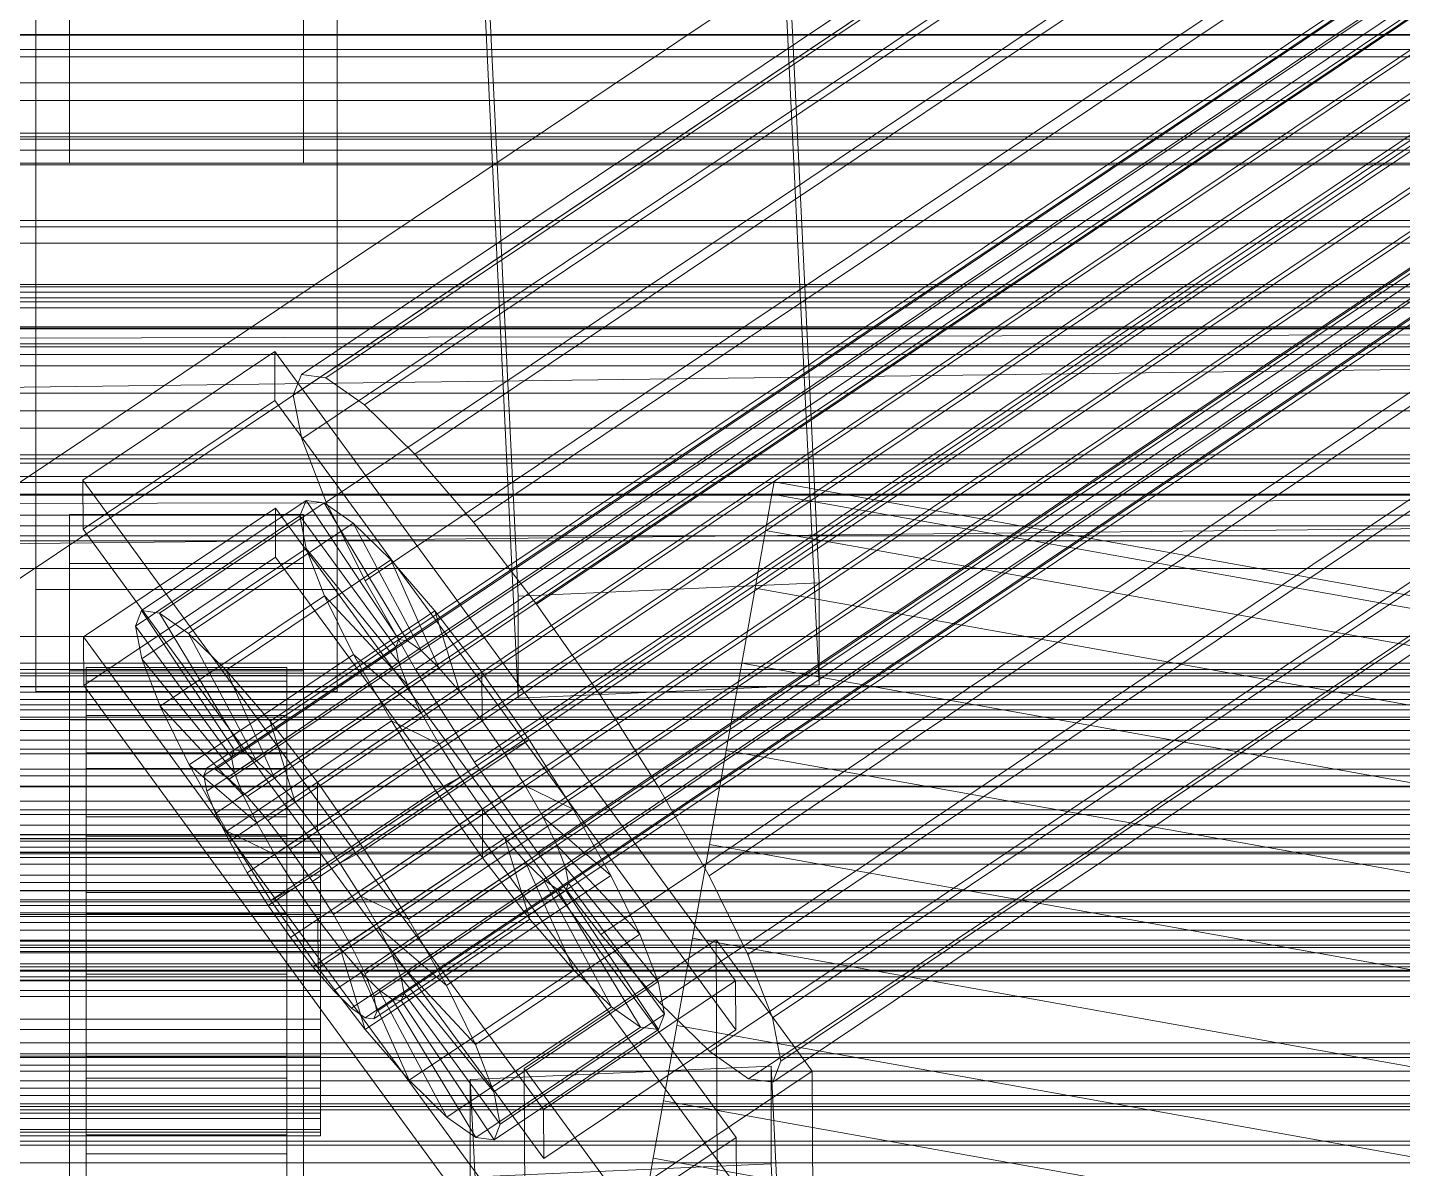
# Model space of a CAD drawing. Header units: millimetres. Extents: x -1970 to 59977, y -50268 to 6837.
# Drawn here: x 130.5 to 212.7, y -33265.3 to -33197.1 of the extents above; entities that cross this region are included whole.
import ezdxf

# ---------------------------------------------------------------- set-up
doc = ezdxf.new("R2010")
doc.units = ezdxf.units.MM
for name, color, linetype, lineweight in [('frontal_C01', 7, 'Continuous', 0), ('frontal_C02', 7, 'Continuous', 0), ('frontal_C03', 7, 'Continuous', 0), ('frontal_dos-mix', 7, 'Continuous', 0), ('frontal_mezcladora', 7, 'Continuous', 0), ('frontal_secador', 7, 'Continuous', 0)]:
    doc.layers.add(name, color=color, linetype=linetype, lineweight=lineweight)

msp = doc.modelspace()

# ---------------------------------------------------------------- linework, layer by layer
at = {"layer": 'frontal_C01'}
for p, q in [((174.943, -33171.155), (177.811, -33230.297)), ((159.83, -33231.088), (156.962, -33171.946)), ((177.811, -33236.385), (174.943, -33177.244)), ((159.83, -33237.177), (156.962, -33178.035)), ((131, -33230.691), (131, -33185.349)), ((149, -33185.349), (149, -33230.691)), ((133, -33190.614), (133, -33205.224)), ((147, -33205.224), (147, -33190.614)), ((131, -33236.778), (131, -33191.437)), ((149, -33236.778), (149, -33191.437)), ((133, -33195.698), (133, -33205.224)), ((147, -33205.224), (147, -33195.698)), ((980, -33203.654), (-980, -33203.654)), ((133, -33205.224), (147, -33205.224)), ((980, -33208.654), (-980, -33208.654)), ((-425, -33225.051), (425, -33225.051)), ((177.811, -33230.297), (159.83, -33231.088)), ((177.811, -33236.385), (177.811, -33230.297)), ((149, -33230.691), (131, -33230.691)), ((131, -33230.691), (131, -33236.778)), ((149, -33236.778), (149, -33230.691)), ((159.83, -33231.088), (159.83, -33237.177)), ((425, -33236.482), (-425, -33236.482)), ((131, -33236.778), (149, -33236.778)), ((159.83, -33237.177), (177.811, -33236.385)), ((425, -33240.513), (-425, -33240.513)), ((-425, -33251.944), (425, -33251.944)), ((980, -33258.654), (-980, -33258.654)), ((980, -33263.654), (-980, -33263.654))]:
    msp.add_line(p, q, dxfattribs=at)
at = {"layer": 'frontal_C02'}
for p, q in [((146.872, -33217.846), (331.181, -33094.362)), ((148.32, -33218.043), (332.629, -33094.559)), ((146.383, -33219.09), (330.692, -33095.606)), ((150.629, -33219.667), (334.938, -33096.183)), ((141.045, -33241.813), (354.844, -33098.571)), ((141.218, -33241.372), (355.017, -33098.131)), ((141.731, -33241.442), (355.53, -33098.201)), ((142.549, -33242.017), (356.348, -33098.776)), ((146.887, -33221.689), (331.197, -33098.205)), ((141.224, -33242.734), (355.022, -33099.492)), ((153.641, -33222.607), (337.95, -33099.123)), ((143.617, -33243.059), (357.415, -33099.818)), ((141.742, -33244.072), (355.541, -33100.831)), ((144.861, -33244.496), (358.659, -33101.255)), ((148.35, -33225.467), (332.659, -33101.983)), ((142.565, -33245.737), (356.363, -33102.496)), ((359.995, -33102.99), (146.196, -33246.231)), ((157.152, -33226.664), (341.461, -33103.18)), ((143.635, -33247.615), (357.434, -33104.374)), ((147.533, -33248.145), (361.332, -33104.904)), ((144.881, -33249.578), (358.68, -33106.337)), ((148.779, -33250.108), (362.578, -33106.866)), ((150.672, -33230.166), (334.981, -33106.682)), ((146.218, -33251.492), (360.017, -33108.25)), ((149.85, -33251.986), (363.648, -33108.744)), ((345.231, -33108.075), (160.922, -33231.559)), ((147.554, -33253.227), (361.352, -33109.985)), ((150.672, -33253.651), (364.471, -33110.409)), ((148.798, -33254.664), (362.596, -33111.422)), ((151.191, -33254.989), (364.989, -33111.748)), ((153.694, -33235.465), (338.003, -33111.981)), ((149.865, -33255.706), (363.664, -33112.464)), ((151.369, -33255.91), (365.168, -33112.669)), ((150.683, -33256.281), (364.482, -33113.04)), ((151.196, -33256.351), (364.995, -33113.109)), ((164.693, -33236.961), (349.002, -33113.477)), ((157.211, -33241.005), (341.52, -33117.521)), ((168.21, -33242.5), (352.519, -33119.016)), ((160.982, -33246.406), (345.291, -33122.922)), ((171.232, -33247.8), (355.541, -33124.316)), ((164.752, -33251.302), (349.061, -33127.818)), ((173.554, -33252.499), (357.863, -33129.015)), ((168.263, -33255.358), (352.572, -33131.874)), ((175.016, -33256.277), (359.326, -33132.793)), ((171.275, -33258.298), (355.584, -33134.814)), ((175.521, -33258.876), (359.83, -33135.392)), ((173.584, -33259.922), (357.893, -33136.438)), ((175.032, -33260.119), (359.341, -33136.635)), ((228.298, -33158.452), (130, -33224.31)), ((130, -33230.051), (228.298, -33164.193)), ((425, -33197.541), (-425, -33197.541)), ((-425, -33209.017), (425, -33209.017)), ((-450, -33212.613), (450, -33212.613)), ((133.809, -33224.162), (145.277, -33216.478)), ((145.277, -33216.478), (145.289, -33219.401)), ((145.277, -33216.478), (172.809, -33254.071)), ((146.383, -33219.09), (146.872, -33217.846)), ((146.872, -33217.846), (148.32, -33218.043)), ((148.32, -33218.043), (150.629, -33219.667)), ((145.289, -33219.401), (133.821, -33227.084)), ((172.821, -33256.994), (145.289, -33219.401)), ((146.887, -33221.689), (146.383, -33219.09)), ((150.629, -33219.667), (153.641, -33222.607)), ((148.35, -33225.467), (146.887, -33221.689)), ((153.641, -33222.607), (157.152, -33226.664)), ((450, -33224.303), (-450, -33224.303)), ((133.821, -33227.084), (133.809, -33224.162)), ((161.341, -33261.755), (133.809, -33224.162)), ((137.313, -33231.953), (147.143, -33225.367)), ((147.143, -33225.367), (146.777, -33226.298)), ((148.226, -33225.515), (147.143, -33225.367)), ((147.143, -33225.367), (152.686, -33233.689)), ((133, -33229.131), (133, -33226.208)), ((133, -33226.208), (147, -33226.208)), ((133, -33272.113), (133, -33226.208)), ((133.847, -33233.514), (145.315, -33225.831)), ((138.396, -33232.1), (148.226, -33225.515)), ((145.315, -33225.831), (145.327, -33228.754)), ((145.315, -33225.831), (172.847, -33263.424)), ((147, -33226.208), (147, -33229.131)), ((147, -33226.208), (147, -33272.113)), ((149.953, -33226.729), (148.226, -33225.515)), ((148.226, -33225.515), (153.199, -33233.759)), ((150.672, -33230.166), (148.35, -33225.467)), ((136.948, -33232.883), (146.777, -33226.298)), ((140.123, -33233.315), (149.953, -33226.729)), ((146.777, -33226.298), (152.513, -33234.129)), ((146.777, -33226.298), (147.155, -33228.242)), ((152.207, -33228.929), (149.953, -33226.729)), ((149.953, -33226.729), (154.017, -33234.334)), ((157.152, -33226.664), (160.922, -33231.559)), ((133.821, -33227.084), (161.353, -33264.677)), ((137.325, -33234.828), (147.155, -33228.242)), ((147.155, -33228.242), (152.692, -33235.05)), ((147.155, -33228.242), (148.249, -33231.068)), ((147, -33229.131), (133, -33229.131)), ((133, -33229.131), (133, -33275.035)), ((145.327, -33228.754), (133.859, -33236.437)), ((142.377, -33235.515), (152.207, -33228.929)), ((172.859, -33266.346), (145.327, -33228.754)), ((147, -33275.035), (147, -33229.131)), ((154.833, -33231.963), (152.207, -33228.929)), ((152.207, -33228.929), (155.085, -33235.376)), ((153.694, -33235.465), (150.672, -33230.166)), ((138.419, -33237.653), (148.249, -33231.068)), ((148.249, -33231.068), (153.21, -33236.389)), ((148.249, -33231.068), (149.985, -33234.583)), ((136.948, -33232.883), (137.313, -33231.953)), ((142.856, -33240.275), (137.313, -33231.953)), ((137.313, -33231.953), (138.396, -33232.1)), ((145.003, -33238.549), (154.833, -33231.963)), ((157.653, -33235.625), (154.833, -33231.963)), ((154.833, -33231.963), (156.329, -33236.813)), ((160.922, -33231.559), (164.693, -33236.961)), ((143.369, -33240.344), (138.396, -33232.1)), ((138.396, -33232.1), (140.123, -33233.315)), ((133.859, -33236.437), (133.847, -33233.514)), ((161.379, -33271.107), (133.847, -33233.514)), ((142.683, -33240.715), (136.948, -33232.883)), ((137.325, -33234.828), (136.948, -33232.883)), ((144.188, -33240.92), (140.123, -33233.315)), ((140.123, -33233.315), (142.377, -33235.515)), ((152.513, -33234.129), (142.683, -33240.715)), ((152.686, -33233.689), (142.856, -33240.275)), ((153.199, -33233.759), (143.369, -33240.344)), ((154.017, -33234.334), (144.188, -33240.92)), ((152.513, -33234.129), (152.686, -33233.689)), ((152.692, -33235.05), (152.513, -33234.129)), ((152.686, -33233.689), (153.199, -33233.759)), ((153.199, -33233.759), (154.017, -33234.334)), ((154.017, -33234.334), (155.085, -33235.376)), ((142.862, -33241.636), (137.325, -33234.828)), ((138.419, -33237.653), (137.325, -33234.828)), ((140.156, -33241.168), (149.985, -33234.583)), ((152.692, -33235.05), (142.862, -33241.636)), ((149.985, -33234.583), (154.033, -33238.054)), ((149.985, -33234.583), (152.246, -33238.547)), ((153.21, -33236.389), (152.692, -33235.05)), ((133, -33238.484), (133, -33235.561)), ((133, -33235.561), (147, -33235.561)), ((133, -33281.465), (133, -33235.561)), ((134, -33245.347), (134, -33235.353)), ((134, -33235.353), (134, -33235.829)), ((134, -33235.353), (146, -33235.353)), ((134, -33236.171), (134, -33235.353)), ((134, -33245.573), (134, -33235.829)), ((134, -33235.829), (134, -33237.567)), ((134, -33235.829), (146, -33235.829)), ((145.255, -33241.962), (142.377, -33235.515)), ((142.377, -33235.515), (145.003, -33238.549)), ((155.085, -33235.376), (145.255, -33241.962)), ((146, -33235.829), (146, -33235.353)), ((146, -33235.353), (146, -33245.347)), ((146, -33235.353), (146, -33236.171)), ((146, -33237.567), (146, -33235.829)), ((146, -33235.829), (146, -33245.573)), ((147, -33235.561), (147, -33238.484)), ((147, -33235.561), (147, -33281.465)), ((157.653, -33235.625), (147.823, -33242.211)), ((157.211, -33241.005), (153.694, -33235.465)), ((155.085, -33235.376), (156.329, -33236.813)), ((157.665, -33238.548), (157.653, -33235.625)), ((160.474, -33239.666), (157.653, -33235.625)), ((133.859, -33236.437), (161.391, -33274.03)), ((134, -33245.735), (134, -33236.171)), ((134, -33236.171), (146, -33236.171)), ((134, -33238.228), (134, -33236.171)), ((153.21, -33236.389), (143.38, -33242.975)), ((146, -33236.171), (146, -33245.735)), ((146, -33236.171), (146, -33238.228)), ((156.329, -33236.813), (146.499, -33243.399)), ((154.033, -33238.054), (153.21, -33236.389)), ((156.329, -33236.813), (157.665, -33238.548)), ((134, -33246.396), (134, -33237.567)), ((134, -33237.567), (134, -33240.448)), ((134, -33237.567), (146, -33237.567)), ((143.38, -33242.975), (138.419, -33237.653)), ((140.156, -33241.168), (138.419, -33237.653)), ((146, -33240.448), (146, -33237.567)), ((146, -33237.567), (146, -33246.396)), ((164.693, -33236.961), (168.21, -33242.5)), ((147, -33238.484), (133, -33238.484)), ((133, -33238.484), (133, -33284.388)), ((134, -33246.709), (134, -33238.228)), ((134, -33238.228), (146, -33238.228)), ((134, -33241.382), (134, -33238.228)), ((142.416, -33245.133), (152.246, -33238.547)), ((154.033, -33238.054), (144.203, -33244.64)), ((146.499, -33243.399), (145.003, -33238.549)), ((145.003, -33238.549), (147.823, -33242.211)), ((146, -33238.228), (146, -33246.709)), ((146, -33238.228), (146, -33241.382)), ((147, -33284.388), (147, -33238.484)), ((147.835, -33245.133), (157.665, -33238.548)), ((152.246, -33238.547), (155.103, -33239.932)), ((152.246, -33238.547), (154.877, -33242.691)), ((155.103, -33239.932), (154.033, -33238.054)), ((157.665, -33238.548), (159.001, -33240.462)), ((155.103, -33239.932), (145.274, -33246.518)), ((150.644, -33246.251), (160.474, -33239.666)), ((156.35, -33241.894), (155.103, -33239.932)), ((160.474, -33239.666), (159.001, -33240.462)), ((163.105, -33243.809), (160.474, -33239.666)), ((134, -33247.76), (134, -33240.448)), ((134, -33240.448), (134, -33244.275)), ((134, -33240.448), (146, -33240.448)), ((142.856, -33240.275), (142.683, -33240.715)), ((142.683, -33240.715), (142.862, -33241.636)), ((143.369, -33240.344), (142.856, -33240.275)), ((144.188, -33240.92), (143.369, -33240.344)), ((145.255, -33241.962), (144.188, -33240.92)), ((146, -33244.275), (146, -33240.448)), ((146, -33240.448), (146, -33247.76)), ((159.001, -33240.462), (149.171, -33247.047)), ((160.982, -33246.406), (157.211, -33241.005)), ((159.001, -33240.462), (160.247, -33242.424)), ((134, -33248.203), (134, -33241.382)), ((134, -33241.382), (146, -33241.382)), ((134, -33245.42), (134, -33241.382)), ((144.203, -33244.64), (140.156, -33241.168)), ((142.416, -33245.133), (140.156, -33241.168)), ((141.045, -33241.813), (141.218, -33241.372)), ((141.224, -33242.734), (141.045, -33241.813)), ((141.218, -33241.372), (141.731, -33241.442)), ((141.731, -33241.442), (142.549, -33242.017)), ((142.862, -33241.636), (143.38, -33242.975)), ((146, -33241.382), (146, -33248.203)), ((146, -33241.382), (146, -33245.42)), ((142.549, -33242.017), (143.617, -33243.059)), ((145.047, -33249.276), (154.877, -33242.691)), ((146.499, -33243.399), (145.255, -33241.962)), ((156.35, -33241.894), (146.52, -33248.48)), ((147.823, -33242.211), (147.835, -33245.133)), ((147.823, -33242.211), (150.644, -33246.251)), ((160.247, -33242.424), (150.417, -33249.01)), ((154.877, -33242.691), (156.35, -33241.894)), ((154.877, -33242.691), (157.698, -33246.731)), ((157.686, -33243.808), (156.35, -33241.894)), ((163.105, -33243.809), (160.247, -33242.424)), ((160.247, -33242.424), (161.318, -33244.302)), ((168.21, -33242.5), (171.232, -33247.8)), ((141.742, -33244.072), (141.224, -33242.734)), ((143.38, -33242.975), (144.203, -33244.64)), ((143.617, -33243.059), (144.861, -33244.496)), ((147.835, -33245.133), (146.499, -33243.399)), ((134, -33249.573), (134, -33244.275)), ((134, -33244.275), (134, -33248.789)), ((134, -33244.275), (146, -33244.275)), ((142.565, -33245.737), (141.742, -33244.072)), ((146, -33248.789), (146, -33244.275)), ((146, -33244.275), (146, -33249.573)), ((157.686, -33243.808), (147.856, -33250.394)), ((161.318, -33244.302), (151.488, -33250.888)), ((153.275, -33250.395), (163.105, -33243.809)), ((157.698, -33246.731), (157.686, -33243.808)), ((159.022, -33245.543), (157.686, -33243.808)), ((165.365, -33247.774), (161.318, -33244.302)), ((161.318, -33244.302), (162.14, -33245.967)), ((165.365, -33247.774), (163.105, -33243.809)), ((145.274, -33246.518), (142.416, -33245.133)), ((145.047, -33249.276), (142.416, -33245.133)), ((144.203, -33244.64), (145.274, -33246.518)), ((144.861, -33244.496), (146.196, -33246.231)), ((149.171, -33247.047), (147.835, -33245.133)), ((-148, -33245.347), (148, -33245.347)), ((-148, -33245.573), (148, -33245.573)), ((-148, -33245.735), (148, -33245.735)), ((134, -33245.573), (134, -33245.347)), ((146, -33245.347), (134, -33245.347)), ((134, -33245.347), (134, -33245.735)), ((134, -33250.116), (134, -33245.42)), ((134, -33245.42), (146, -33245.42)), ((134, -33250.066), (134, -33245.42)), ((134, -33246.396), (134, -33245.573)), ((146, -33245.573), (134, -33245.573)), ((146, -33245.735), (134, -33245.735)), ((134, -33245.735), (134, -33246.709)), ((143.635, -33247.615), (142.565, -33245.737)), ((146, -33245.347), (146, -33245.573)), ((146, -33245.735), (146, -33245.347)), ((146, -33245.42), (146, -33250.116)), ((146, -33245.42), (146, -33250.066)), ((146, -33245.573), (146, -33246.396)), ((146, -33246.709), (146, -33245.735)), ((148, -33245.573), (148, -33245.347)), ((148, -33245.347), (148, -33245.735)), ((148, -33246.396), (148, -33245.573)), ((148, -33245.735), (148, -33246.709)), ((159.022, -33245.543), (149.192, -33252.129)), ((162.14, -33245.967), (152.311, -33252.553)), ((160.518, -33250.393), (159.022, -33245.543)), ((160.266, -33246.98), (159.022, -33245.543)), ((167.102, -33251.288), (162.14, -33245.967)), ((162.14, -33245.967), (162.659, -33247.306)), ((450, -33246.084), (-450, -33246.084)), ((-148, -33246.396), (148, -33246.396)), ((-148, -33246.709), (148, -33246.709)), ((134, -33247.76), (134, -33246.396)), ((146, -33246.396), (134, -33246.396)), ((146, -33246.709), (134, -33246.709)), ((134, -33246.709), (134, -33248.203)), ((145.274, -33246.518), (146.52, -33248.48)), ((146, -33246.396), (146, -33247.76)), ((146, -33248.203), (146, -33246.709)), ((146.196, -33246.231), (147.533, -33248.145)), ((147.868, -33253.317), (157.698, -33246.731)), ((148, -33247.76), (148, -33246.396)), ((148, -33246.709), (148, -33248.203)), ((149.171, -33247.047), (150.644, -33246.251)), ((150.644, -33246.251), (153.275, -33250.395)), ((157.698, -33246.731), (160.518, -33250.393)), ((164.752, -33251.302), (160.982, -33246.406)), ((144.881, -33249.578), (143.635, -33247.615)), ((150.417, -33249.01), (149.171, -33247.047)), ((160.266, -33246.98), (150.436, -33253.566)), ((162.659, -33247.306), (152.829, -33253.892)), ((163.144, -33253.427), (160.266, -33246.98)), ((161.333, -33248.022), (160.266, -33246.98)), ((168.196, -33254.114), (162.659, -33247.306)), ((162.659, -33247.306), (162.837, -33248.227)), ((-148, -33247.76), (148, -33247.76)), ((-148, -33248.203), (148, -33248.203)), ((134, -33249.573), (134, -33247.76)), ((146, -33247.76), (134, -33247.76)), ((146, -33248.203), (134, -33248.203)), ((134, -33248.203), (134, -33250.116)), ((146, -33247.76), (146, -33249.573)), ((146, -33250.116), (146, -33248.203)), ((147.533, -33248.145), (148.779, -33250.108)), ((148, -33249.573), (148, -33247.76)), ((148, -33248.203), (148, -33250.116)), ((161.333, -33248.022), (151.503, -33254.608)), ((162.837, -33248.227), (153.008, -33254.813)), ((155.535, -33254.359), (165.365, -33247.774)), ((165.397, -33255.627), (161.333, -33248.022)), ((162.151, -33248.598), (161.333, -33248.022)), ((162.837, -33248.227), (162.664, -33248.667)), ((168.573, -33256.059), (162.837, -33248.227)), ((167.102, -33251.288), (165.365, -33247.774)), ((171.232, -33247.8), (173.554, -33252.499)), ((134, -33248.789), (134, -33251.711)), ((146, -33248.789), (134, -33248.789)), ((134, -33248.789), (134, -33253.681)), ((146.52, -33248.48), (145.047, -33249.276)), ((146, -33251.711), (146, -33248.789)), ((146, -33253.681), (146, -33248.789)), ((146.52, -33248.48), (147.856, -33250.394)), ((151.488, -33250.888), (150.417, -33249.01)), ((150.417, -33249.01), (153.275, -33250.395)), ((162.151, -33248.598), (152.321, -33255.183)), ((162.664, -33248.667), (152.835, -33255.253)), ((167.125, -33256.841), (162.151, -33248.598)), ((162.664, -33248.667), (162.151, -33248.598)), ((168.208, -33256.989), (162.664, -33248.667)), ((-148, -33249.573), (148, -33249.573)), ((134, -33251.711), (134, -33249.573)), ((146, -33249.573), (134, -33249.573)), ((134, -33252.316), (134, -33250.066)), ((134, -33250.066), (146, -33250.066)), ((134, -33255.003), (134, -33250.066)), ((146.218, -33251.492), (144.881, -33249.578)), ((147.868, -33253.317), (145.047, -33249.276)), ((146, -33249.573), (146, -33251.711)), ((146, -33250.066), (146, -33252.316)), ((146, -33250.066), (146, -33255.003)), ((148, -33251.711), (148, -33249.573)), ((-148, -33250.116), (148, -33250.116)), ((146, -33250.116), (134, -33250.116)), ((134, -33250.116), (134, -33252.316)), ((146, -33252.316), (146, -33250.116)), ((147.856, -33250.394), (147.868, -33253.317)), ((147.856, -33250.394), (149.192, -33252.129)), ((148, -33250.116), (148, -33252.316)), ((148.779, -33250.108), (149.85, -33251.986)), ((150.688, -33256.979), (160.518, -33250.393)), ((152.311, -33252.553), (151.488, -33250.888)), ((151.488, -33250.888), (155.535, -33254.359)), ((153.275, -33250.395), (155.535, -33254.359)), ((160.518, -33250.393), (163.144, -33253.427)), ((148, -33251.711), (-148, -33251.711)), ((134, -33251.711), (146, -33251.711)), ((134, -33254.029), (134, -33251.711)), ((146, -33251.711), (146, -33254.029)), ((147.554, -33253.227), (146.218, -33251.492)), ((148, -33254.029), (148, -33251.711)), ((157.272, -33257.874), (167.102, -33251.288)), ((160.19, -33259.312), (171.658, -33251.628)), ((168.263, -33255.358), (164.752, -33251.302)), ((168.196, -33254.114), (167.102, -33251.288)), ((171.658, -33251.628), (171.715, -33265.657)), ((171.658, -33251.628), (177.394, -33259.46)), ((-148, -33252.316), (148, -33252.316)), ((146, -33252.316), (134, -33252.316)), ((134, -33252.316), (134, -33254.655)), ((146, -33254.655), (146, -33252.316)), ((148, -33252.316), (148, -33254.655)), ((149.192, -33252.129), (150.688, -33256.979)), ((149.192, -33252.129), (150.436, -33253.566)), ((149.85, -33251.986), (150.672, -33253.651)), ((173.554, -33252.499), (175.016, -33256.277)), ((148.798, -33254.664), (147.554, -33253.227)), ((150.688, -33256.979), (147.868, -33253.317)), ((152.829, -33253.892), (152.311, -33252.553)), ((152.311, -33252.553), (157.272, -33257.874)), ((-148, -33254.029), (148, -33254.029)), ((134, -33254.029), (134, -33253.681)), ((134, -33253.681), (134, -33258.618)), ((134, -33253.681), (146, -33253.681)), ((134, -33256.367), (134, -33254.029)), ((146, -33254.029), (134, -33254.029)), ((146, -33258.618), (146, -33253.681)), ((146, -33253.681), (146, -33254.029)), ((146, -33254.029), (146, -33256.367)), ((148, -33256.367), (148, -33254.029)), ((150.436, -33253.566), (153.314, -33260.013)), ((150.436, -33253.566), (151.503, -33254.608)), ((150.672, -33253.651), (151.191, -33254.989)), ((153.008, -33254.813), (152.829, -33253.892)), ((152.829, -33253.892), (158.366, -33260.7)), ((153.314, -33260.013), (163.144, -33253.427)), ((158.366, -33260.7), (168.196, -33254.114)), ((172.809, -33254.071), (161.341, -33261.755)), ((163.144, -33253.427), (165.397, -33255.627)), ((168.573, -33256.059), (168.196, -33254.114)), ((172.821, -33256.994), (172.809, -33254.071)), ((-148, -33254.655), (148, -33254.655)), ((134, -33254.655), (134, -33255.003)), ((146, -33254.655), (134, -33254.655)), ((134, -33254.655), (134, -33256.972)), ((134, -33255.003), (146, -33255.003)), ((134, -33259.895), (134, -33255.003)), ((146, -33255.003), (146, -33254.655)), ((146, -33256.972), (146, -33254.655)), ((146, -33255.003), (146, -33259.895)), ((148, -33254.655), (148, -33256.972)), ((149.865, -33255.706), (148.798, -33254.664)), ((151.191, -33254.989), (151.369, -33255.91)), ((151.503, -33254.608), (155.567, -33262.213)), ((151.503, -33254.608), (152.321, -33255.183)), ((152.835, -33255.253), (153.008, -33254.813)), ((153.008, -33254.813), (158.743, -33262.644)), ((155.535, -33254.359), (157.272, -33257.874)), ((150.683, -33256.281), (149.865, -33255.706)), ((152.321, -33255.183), (157.295, -33263.427)), ((152.321, -33255.183), (152.835, -33255.253)), ((152.835, -33255.253), (158.378, -33263.575)), ((155.567, -33262.213), (165.397, -33255.627)), ((165.397, -33255.627), (167.125, -33256.841)), ((171.275, -33258.298), (168.263, -33255.358)), ((-148, -33256.367), (148, -33256.367)), ((134, -33258.568), (134, -33256.367)), ((134, -33256.367), (134, -33258.618)), ((146, -33256.367), (134, -33256.367)), ((146, -33258.618), (146, -33256.367)), ((146, -33256.367), (146, -33258.568)), ((148, -33258.568), (148, -33256.367)), ((151.196, -33256.351), (150.683, -33256.281)), ((151.369, -33255.91), (151.196, -33256.351)), ((158.743, -33262.644), (168.573, -33256.059)), ((168.208, -33256.989), (168.573, -33256.059)), ((175.016, -33256.277), (175.521, -33258.876)), ((-148, -33256.972), (148, -33256.972)), ((134, -33256.972), (134, -33259.895)), ((146, -33256.972), (134, -33256.972)), ((134, -33256.972), (134, -33259.11)), ((146, -33259.895), (146, -33256.972)), ((146, -33259.11), (146, -33256.972)), ((148, -33256.972), (148, -33259.11)), ((153.314, -33260.013), (150.688, -33256.979)), ((157.295, -33263.427), (167.125, -33256.841)), ((158.378, -33263.575), (168.208, -33256.989)), ((161.353, -33264.677), (172.821, -33256.994)), ((167.125, -33256.841), (168.208, -33256.989)), ((-450, -33257.775), (450, -33257.775)), ((157.272, -33257.874), (158.366, -33260.7)), ((173.584, -33259.922), (171.275, -33258.298)), ((-148, -33258.568), (148, -33258.568)), ((-148, -33259.11), (148, -33259.11)), ((134, -33260.481), (134, -33258.568)), ((134, -33258.568), (134, -33263.264)), ((146, -33258.568), (134, -33258.568)), ((134, -33258.618), (134, -33263.264)), ((134, -33258.618), (146, -33258.618)), ((134, -33259.11), (134, -33264.408)), ((146, -33259.11), (134, -33259.11)), ((134, -33259.11), (134, -33260.923)), ((146, -33263.264), (146, -33258.568)), ((146, -33258.568), (146, -33260.481)), ((146, -33263.264), (146, -33258.618)), ((146, -33264.408), (146, -33259.11)), ((146, -33260.923), (146, -33259.11)), ((148, -33260.481), (148, -33258.568)), ((148, -33259.11), (148, -33260.923)), ((175.521, -33258.876), (175.032, -33260.119)), ((134, -33259.895), (146, -33259.895)), ((134, -33264.408), (134, -33259.895)), ((146, -33259.895), (146, -33264.408)), ((156.962, -33259.958), (174.943, -33259.164)), ((160.247, -33273.34), (160.19, -33259.312)), ((165.926, -33267.143), (160.19, -33259.312)), ((177.394, -33259.46), (165.926, -33267.143)), ((175.032, -33260.119), (173.584, -33259.922)), ((174.943, -33259.164), (174.943, -33265.01)), ((174.943, -33259.164), (177.811, -33318.541)), ((177.451, -33273.489), (177.394, -33259.46)), ((-148, -33260.481), (148, -33260.481)), ((134, -33261.975), (134, -33260.481)), ((134, -33260.481), (134, -33267.301)), ((146, -33260.481), (134, -33260.481)), ((146, -33267.301), (146, -33260.481)), ((146, -33260.481), (146, -33261.975)), ((148, -33261.975), (148, -33260.481)), ((155.567, -33262.213), (153.314, -33260.013)), ((156.962, -33265.805), (156.962, -33259.958)), ((159.83, -33319.335), (156.962, -33259.958)), ((158.366, -33260.7), (158.743, -33262.644)), ((-148, -33260.923), (148, -33260.923)), ((134, -33260.923), (134, -33268.236)), ((146, -33260.923), (134, -33260.923)), ((134, -33260.923), (134, -33262.288)), ((146, -33268.236), (146, -33260.923)), ((146, -33262.288), (146, -33260.923)), ((148, -33260.923), (148, -33262.288)), ((-148, -33261.975), (148, -33261.975)), ((-148, -33262.288), (148, -33262.288)), ((134, -33262.949), (134, -33261.975)), ((134, -33261.975), (134, -33270.456)), ((146, -33261.975), (134, -33261.975)), ((134, -33262.288), (134, -33271.117)), ((146, -33262.288), (134, -33262.288)), ((134, -33262.288), (134, -33263.111)), ((146, -33270.456), (146, -33261.975)), ((146, -33261.975), (146, -33262.949)), ((146, -33271.117), (146, -33262.288)), ((146, -33263.111), (146, -33262.288)), ((148, -33262.949), (148, -33261.975)), ((148, -33262.288), (148, -33263.111)), ((157.295, -33263.427), (155.567, -33262.213)), ((161.341, -33261.755), (161.353, -33264.677)), ((-148, -33262.949), (148, -33262.949)), ((-148, -33263.111), (148, -33263.111)), ((134, -33263.336), (134, -33262.949)), ((134, -33262.949), (134, -33272.512)), ((146, -33262.949), (134, -33262.949)), ((134, -33263.111), (134, -33272.854)), ((146, -33263.111), (134, -33263.111)), ((134, -33263.111), (134, -33263.336)), ((146, -33272.512), (146, -33262.949)), ((146, -33262.949), (146, -33263.336)), ((146, -33272.854), (146, -33263.111)), ((146, -33263.336), (146, -33263.111)), ((148, -33263.336), (148, -33262.949)), ((148, -33263.111), (148, -33263.336)), ((158.743, -33262.644), (158.378, -33263.575)), ((-148, -33263.336), (148, -33263.336)), ((134, -33263.264), (134, -33267.301)), ((134, -33263.264), (146, -33263.264)), ((134, -33263.336), (134, -33273.33)), ((146, -33263.336), (134, -33263.336)), ((146, -33267.301), (146, -33263.264)), ((146, -33273.33), (146, -33263.336)), ((158.378, -33263.575), (157.295, -33263.427)), ((172.847, -33263.424), (161.379, -33271.107)), ((172.859, -33266.346), (172.847, -33263.424)), ((134, -33264.408), (146, -33264.408)), ((134, -33268.236), (134, -33264.408)), ((146, -33264.408), (146, -33268.236)), ((174.943, -33265.01), (156.962, -33265.805)), ((177.811, -33324.387), (174.943, -33265.01))]:
    msp.add_line(p, q, dxfattribs=at)
at = {"layer": 'frontal_C03'}
for p, q in [((-1250, -33197.568), (1250, -33197.568)), ((1530, -33198.434), (-1530, -33198.434)), ((1250, -33200.42), (-1250, -33200.42)), ((1250, -33201.478), (-1250, -33201.478)), ((1530, -33203.434), (-1530, -33203.434)), ((1250, -33203.785), (-1250, -33203.785)), ((1250, -33204.439), (-1250, -33204.439)), ((1250, -33205.32), (-1250, -33205.32)), ((-1250, -33212.477), (1250, -33212.477)), ((-1250, -33213.275), (1250, -33213.275)), ((-1250, -33213.859), (1250, -33213.859)), ((1250, -33215.126), (-1250, -33215.126)), ((1250, -33216.008), (-1250, -33216.008)), ((-1250, -33216.197), (1250, -33216.197)), ((1250, -33216.661), (-1250, -33216.661)), ((-1250, -33217.326), (1250, -33217.326)), ((1250, -33218.969), (-1250, -33218.969)), ((-1250, -33220.026), (1250, -33220.026)), ((-1250, -33221.046), (1250, -33221.046)), ((-1250, -33222.642), (1250, -33222.642)), ((1250, -33222.878), (-1250, -33222.878)), ((1250, -33223.935), (-1250, -33223.935)), ((1250, -33226.243), (-1250, -33226.243)), ((1250, -33226.896), (-1250, -33226.896)), ((-1250, -33227.489), (1250, -33227.489)), ((1250, -33227.778), (-1250, -33227.778)), ((-1250, -33229.445), (1250, -33229.445)), ((-1250, -33235.09), (1250, -33235.09)), ((-1268, -33235.463), (1268, -33235.463)), ((-1268, -33235.687), (1268, -33235.687)), ((-1268, -33235.852), (1268, -33235.852)), ((-1268, -33236.509), (1268, -33236.509)), ((-1268, -33236.827), (1268, -33236.827)), ((1250, -33237.271), (-1250, -33237.271)), ((1250, -33237.584), (-1250, -33237.584)), ((-1268, -33237.873), (1268, -33237.873)), ((-1268, -33238.322), (1268, -33238.322)), ((1250, -33238.465), (-1250, -33238.465)), ((1250, -33239.119), (-1250, -33239.119)), ((-1268, -33239.685), (1268, -33239.685)), ((-1268, -33240.235), (1268, -33240.235)), ((-1268, -33241.823), (1268, -33241.823)), ((1250, -33241.426), (-1250, -33241.426)), ((1268, -33242.436), (-1268, -33242.436)), ((-1250, -33242.484), (1250, -33242.484)), ((-1250, -33243.328), (1250, -33243.328)), ((-1268, -33244.14), (1268, -33244.14)), ((-1268, -33244.775), (1268, -33244.775)), ((1250, -33245.336), (-1250, -33245.336)), ((-1250, -33245.586), (1250, -33245.586)), ((-1268, -33246.478), (1268, -33246.478)), ((1250, -33246.393), (-1250, -33246.393)), ((-1268, -33247.092), (1268, -33247.092)), ((-1268, -33248.679), (1268, -33248.679)), ((-1268, -33249.23), (1268, -33249.23)), ((1250, -33248.7), (-1250, -33248.7)), ((1250, -33249.354), (-1250, -33249.354)), ((-1268, -33250.593), (1268, -33250.593)), ((1250, -33250.235), (-1250, -33250.235)), ((-1268, -33251.042), (1268, -33251.042)), ((-1250, -33251.644), (1250, -33251.644)), ((-1268, -33252.088), (1268, -33252.088)), ((-1268, -33252.405), (1268, -33252.405)), ((-1268, -33253.063), (1268, -33253.063)), ((-1268, -33253.227), (1268, -33253.227)), ((1530, -33253.434), (-1530, -33253.434)), ((-1268, -33253.452), (1268, -33253.452)), ((-1250, -33253.825), (1250, -33253.825)), ((1530, -33258.434), (-1530, -33258.434)), ((-1250, -33259.47), (1250, -33259.47)), ((1250, -33260.042), (-1250, -33260.042)), ((1250, -33260.923), (-1250, -33260.923)), ((-1250, -33261.425), (1250, -33261.425)), ((1250, -33261.576), (-1250, -33261.576)), ((1250, -33263.884), (-1250, -33263.884)), ((-1250, -33264.941), (1250, -33264.941))]:
    msp.add_line(p, q, dxfattribs=at)
at = {"layer": 'frontal_dos-mix'}
for p, q in [((174.989, -33225.002), (175.121, -33224.264)), ((1953.091, -33542.143), (175.121, -33224.264)), ((174.602, -33227.165), (174.989, -33225.002)), ((1952.96, -33542.881), (174.989, -33225.002)), ((173.987, -33230.607), (174.602, -33227.165)), ((1952.573, -33545.045), (174.602, -33227.165)), ((173.185, -33235.092), (173.987, -33230.607)), ((1951.957, -33548.486), (173.987, -33230.607)), ((172.251, -33240.315), (173.185, -33235.092)), ((1951.156, -33552.972), (173.185, -33235.092)), ((171.249, -33245.92), (172.251, -33240.315)), ((1950.222, -33558.195), (172.251, -33240.315)), ((171.249, -33245.92), (170.247, -33251.525)), ((171.249, -33245.92), (1949.22, -33563.8)), ((170.247, -33251.525), (169.313, -33256.749)), ((1948.217, -33569.405), (170.247, -33251.525)), ((169.313, -33256.749), (168.511, -33261.234)), ((1947.284, -33574.628), (169.313, -33256.749)), ((168.511, -33261.234), (167.896, -33264.675)), ((1946.482, -33579.113), (168.511, -33261.234)), ((167.896, -33264.675), (167.509, -33266.839)), ((1945.866, -33582.555), (167.896, -33264.675))]:
    msp.add_line(p, q, dxfattribs=at)
at = {"layer": 'frontal_mezcladora'}
msp.add_line((575, -33210), (-575, -33210), dxfattribs=at)
at = {"layer": 'frontal_secador'}
for p, q in [((1360, -33198.859), (-1360, -33198.859)), ((1360, -33205.216), (-1360, -33205.216)), ((1250, -33212.924), (-1250, -33212.924)), ((1360, -33213.5), (-1360, -33213.5)), ((413, -33215), (-433.02, -33225.78)), ((413, -33215), (-424.22, -33216.98)), ((413, -33215), (-417.18, -33215.22)), ((-413, -33215), (413, -33215)), ((1360, -33223.147), (-1360, -33223.147)), ((407, -33225), (-423.38, -33233.82)), ((407, -33225), (-416.18, -33226.62)), ((407, -33225), (-410.42, -33225.18)), ((-407, -33225), (407, -33225)), ((-1360, -33233.5), (1360, -33233.5)), ((-1250, -33233.5), (1250, -33233.5)), ((1360, -33243.853), (-1360, -33243.853)), ((-1400, -33250), (1400, -33250)), ((-1250, -33250), (1250, -33250)), ((1360, -33253.5), (-1360, -33253.5)), ((1250, -33254.076), (-1250, -33254.076)), ((-1250, -33255), (1250, -33255)), ((1360, -33261.784), (-1360, -33261.784))]:
    msp.add_line(p, q, dxfattribs=at)

doc.saveas('drawing.dxf')
